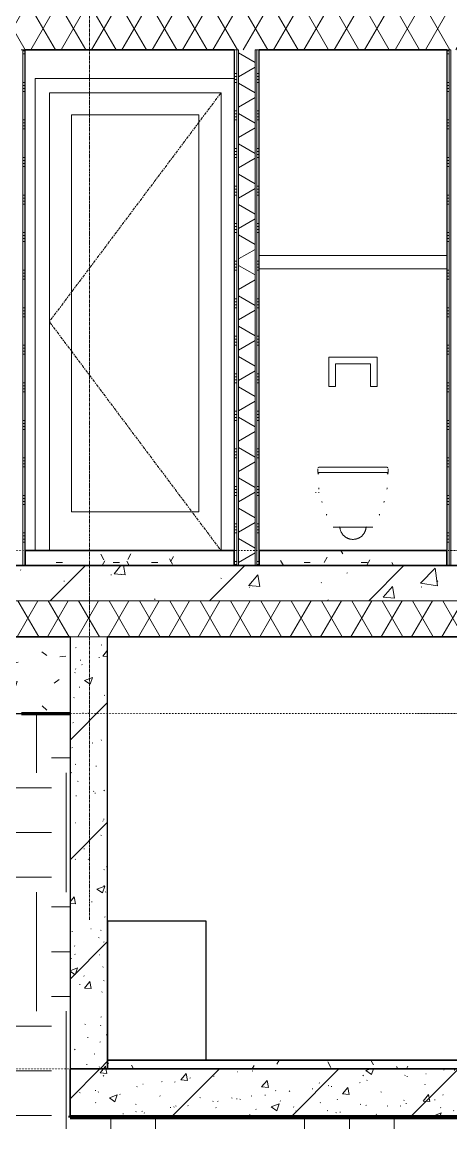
# Model space of a CAD drawing. Header units: millimetres. Extents: x -9622 to 8910, y -3000 to 10688.
# Drawn here: x -1425 to 859, y -3000 to 2895 of the extents above; entities that cross this region are included whole.
import ezdxf

# ---------------------------------------------------------------- set-up
doc = ezdxf.new("R2010")
doc.units = ezdxf.units.MM
for name, pattern in [('Centre', [31.75, 6.35, -4.7625, 15.875, -4.7625]), ('Dash dot', [15.875, 6.35, -4.7625, 0, -4.7625]), ('grid', [24, 15, -3, 3, -3]), ('IMPORT-HIDDEN _2_', [25, 12.5, -12.5])]:
    doc.linetypes.add(name, pattern=pattern)
for name, color, linetype, lineweight in [('A-DOOR', 31, 'Continuous', 9), ('A-DOOR-FRAM', 31, 'Continuous', 9), ('A-FLOR', 192, 'Continuous', 9), ('A-FLOR-LEVL', 51, 'Continuous', 9), ('A-FLOR-MCUT', 51, 'Continuous', 9), ('A-FLOR-PATT', 8, 'Continuous', 35), ('A-GENM', 13, 'Continuous', 9), ('A-WALL', 113, 'Continuous', 9), ('A-WALL-PATT', 111, 'Continuous', 25), ('C-BLDG-PADS', 91, 'Continuous', 9), ('C-TOPO', 7, 'Continuous', 9), ('I-WALL', 2, 'Continuous', 9), ('kaart_114279_503471_50_dwg', 8, 'Continuous', 9), ('P-SANR-FIXT', 6, 'Continuous', 9), ('PAND', 1, 'Continuous', 9), ('PERCEEL', 250, 'Continuous', 9), ('RASTERVERDELING', 55, 'IMPORT-HIDDEN _2_', 9), ('S-FNDN', 32, 'Continuous', 9), ('S-GRID', 1, 'Continuous', 9), ('WEG', 55, 'Continuous', 9)]:
    doc.layers.add(name, color=color, linetype=linetype, lineweight=lineweight)
pattern_1 = [(180, (-162.76, 1373.5), (-4e-13, -200), []), (180, (-162.76, 1389.5), (-4e-13, -200), []), (180, (-162.76, 1405.5), (-4e-13, -200), []), (180, (-162.76, 1421.5), (-4e-13, -200), [])]
pattern_2 = [(0, (-635.1, 2150), (635, 635), [635, -635]), (0, (-635.1, 2388.1), (635, 635), [635, -635]), (0, (-635.1, 2626.25), (635, 635), [635, -635]), (90, (-555.7, 2705.6), (-635, 635), [635, -635]), (90, (-317.6, 2705.6), (-635, 635), [635, -635]), (90, (-79.47, 2705.6), (-635, 635), [635, -635])]
pattern_3 = [(0, (-635.09, 2150), (406.4, 101.6), [33.528, -271.272, 33.528, -271.272, -1625.6]), (0, (-635.09, 2150), (406.4, 101.6), [-609.6, 33.528, -576.072, 33.528, -271.272, -711.2]), (0, (-635.09, 2150), (406.4, 101.6), [-1524, 33.528, -169.672, 33.528, -474.472]), (120, (-482.69, 2200.8), (-291.1882, 301.1527), [33.528, -271.272, 33.528, -271.272, -1625.6]), (120, (-482.69, 2200.8), (-291.1882, 301.1527), [-609.6, 33.528, -576.072, 33.528, -271.272, -711.2]), (120, (-482.69, 2200.8), (-291.1882, 301.1527), [-1524, 33.528, -169.672, 33.528, -474.472]), (240, (-431.89, 2404), (-115.2118, -402.7527), [33.528, -271.272, 33.528, -271.272, -1625.6]), (240, (-431.89, 2404), (-115.2118, -402.7527), [-609.6, 33.528, -576.072, 33.528, -271.272, -711.2]), (240, (-431.89, 2404), (-115.2118, -402.7527), [-1524, 33.528, -169.672, 33.528, -474.472])]

# ---------------------------------------------------------------- blocks, each defined once
blk = doc.blocks.new('Doors-Supa_Doors-100_Glass - 36 x 96-1442047-D-D')
at = {"layer": 'A-DOOR', "linetype": 'Centre'}
for p, q in [((-1280, 1299.2), (-365.6, 2518.4)), ((-365.6, 80), (-1280, 1299.2))]:
    blk.add_line(p, q, dxfattribs=at)
at = {"layer": 'A-DOOR'}
for p, q in [((-1162.5, 2400.9), (-483, 2400.9)), ((-1162.5, 286.4), (-1162.5, 2400.9)), ((-483, 2400.9), (-483, 286.4)), ((-483, 286.4), (-1162.5, 286.4))]:
    blk.add_line(p, q, dxfattribs=at)
at = {"layer": 'A-DOOR-FRAM'}
for p, q in [((-294.8, 2594.6), (-1356.2, 2594.6)), ((-1356.2, 2594.6), (-1356.2, 80)), ((-1280, 2518.4), (-365.6, 2518.4)), ((-1280, 80), (-1280, 2518.4)), ((-365.6, 2518.4), (-365.6, 80))]:
    blk.add_line(p, q, dxfattribs=at)
blk = doc.blocks.new('S4R_Geberit_Reservoir_Duofix_Wall-WC_UP320 - S4R_Geberit_Reservoir_Duofix_Wall-WC_UP320-476153-D-D')
at = {"layer": 'P-SANR-FIXT'}
for p, q in [((208.5, 1110.4), (208.5, 953.3)), ((337.2, 1110.4), (208.5, 1110.4)), ((243.5, 953.3), (243.5, 1075.4)), ((243.5, 1075.4), (337.2, 1075.4)), ((465.9, 1110.4), (337.2, 1110.4)), ((337.2, 1075.4), (430.9, 1075.4)), ((430.9, 1075.4), (430.9, 953.3)), ((465.9, 953.3), (465.9, 1110.4)), ((208.5, 953.3), (243.5, 953.3)), ((430.9, 953.3), (465.9, 953.3))]:
    blk.add_line(p, q, dxfattribs=at)
at = {"layer": 'P-SANR-FIXT', "flags": 128}
for points in [[(139.7, 390.3), (139.7, 389.9), (139.7, 389.6), (139.7, 389.3), (139.7, 389), (139.7, 388.7), (139.7, 388.5), (139.7, 388.2), (139.7, 388), (139.7, 387.9), (139.7, 387.8), (139.7, 387.7), (139.7, 387.6), (139.7, 387.6), (139.7, 387.5)], [(154.7, 390.3), (154.7, 389.9), (154.7, 389.6), (154.7, 389.3), (154.7, 389), (154.7, 388.7), (154.7, 388.5), (154.7, 388.2), (154.7, 388), (154.7, 387.9), (154.7, 387.8), (154.7, 387.7), (154.7, 387.6), (154.7, 387.6), (154.7, 387.5)]]:
    blk.add_lwpolyline(points, dxfattribs=at)
blk = doc.blocks.new('kaart_114279_503471_50_dwg-1497297-D-D')
at = {"layer": 'PAND', "flags": 128}
for points in [[(238, 0), (-5192.5, 0), (-5674.8, 0), (-5357.7, 0), (-6087.7, 0)], [(-6087.7, 0), (-3325, 0), (-3339, 0), (-2416.9, 0), (-260.1, 0), (743.5, 0), (-2231.9, 0), (238, 0)], [(-1512.8, 0), (2958.1, 0), (3020.7, 0)]]:
    blk.add_lwpolyline(points, dxfattribs=at)
blk.add_lwpolyline([(1381.3, 0), (1851.4, 0), (-2927.9, 0), (-3816.9, 0), (-706.7, 0), (-1034.6, 0), (2946.6, 0), (4447.9, 0), (5199.7, 0)], close=True, dxfattribs=at)
at = {"layer": 'PERCEEL'}
for p, q in [((-6087.7, 0), (-914.9, 0)), ((7724, 0), (-4865.3, 0))]:
    blk.add_line(p, q, dxfattribs=at)
at = {"layer": 'PERCEEL', "flags": 128}
for points in [[(-6087.7, 0), (-4865.3, 0), (7724, 0)], [(-914.9, 0), (2666, 0), (2511.3, 0), (3449.4, 0), (-4252.2, 0), (-5032.9, 0), (-5192.5, 0), (-5674.8, 0), (-5357.7, 0), (-6087.7, 0)], [(7724, 0), (4718.9, 0), (4772.2, 0), (-1099.5, 0), (-3825.3, 0), (-3722.3, 0), (-6087.7, 0)], [(-6087.7, 0), (-4252.2, 0), (3449.4, 0), (7724, 0)], [(-4865.3, 0), (-4466.1, 0), (-3825.3, 0), (-1099.5, 0), (4772.2, 0), (5291, 0), (7724, 0)], [(7724, 0), (2666, 0), (-914.9, 0), (7724, 0)]]:
    blk.add_lwpolyline(points, dxfattribs=at)
at = {"layer": 'RASTERVERDELING'}
blk.add_line((-6087.7, 0), (7724, 0), dxfattribs=at)
at = {"layer": 'WEG'}
for p, q in [((7724, 0), (-6087.7, 0)), ((-6087.7, 0), (7724, 0))]:
    blk.add_line(p, q, dxfattribs=at)
blk = doc.blocks.new('boekenkast1 - boekenkast-2119078-D-D')
at = {"layer": 'A-WALL'}
for p, q in [((-162.8, 1652.2), (837.2, 1652.2)), ((837.2, 1580), (-162.8, 1580))]:
    blk.add_line(p, q, dxfattribs=at)
blk = doc.blocks.new('S4R_Villeroy_Toilet_Subway_2 - Subway 2_0-2119912-D-D')
at = {"layer": 'P-SANR-FIXT'}
for p, q in [((149.7, 515), (149.7, 495)), ((149.7, 495), (524.7, 495)), ((159.7, 525), (165.8, 525)), ((508.7, 525), (514.7, 525)), ((524.7, 495), (524.7, 515)), ((442.7, 205), (231.8, 205)), ((267.2, 209.7), (267.2, 209.8)), ((407.2, 209.7), (407.2, 209.7))]:
    blk.add_line(p, q, dxfattribs=at)
at = {"layer": 'P-SANR-FIXT', "flags": 128}
for points in [[(514.7, 525), (514.6, 525), (514.2, 525), (513.5, 525), (512.5, 525), (511.2, 525), (509.7, 525), (507.8, 525), (505.7, 525), (503.4, 525), (500.7, 525), (497.8, 525), (494.7, 525), (491.3, 525), (487.6, 525), (483.7, 525), (479.6, 525), (475.3, 525), (470.7, 525), (465.9, 525), (460.9, 525), (455.7, 525), (450.3, 525), (444.8, 525), (439, 525), (433.1, 525), (427.1, 525), (420.9, 525), (414.6, 525), (408.1, 525), (401.6, 525), (394.9, 525), (388.1, 525), (381.3, 525), (374.4, 525), (367.4, 525), (360.4, 525), (353.3, 525), (346.3, 525), (339.2, 525), (332.1, 525), (325, 525), (317.9, 525), (310.9, 525), (303.9, 525), (296.9, 525), (290, 525), (283.2, 525), (276.5, 525), (269.9, 525), (263.4, 525), (257, 525), (250.7, 525), (244.6, 525), (238.6, 525), (232.8, 525), (227.1, 525), (221.6, 525), (216.4, 525), (211.3, 525), (206.4, 525), (201.7, 525), (197.2, 525), (192.9, 525), (188.9, 525), (185.1, 525), (181.6, 525), (178.3, 525), (175.3, 525), (172.5, 525), (170, 525), (167.8, 525), (165.8, 525), (164.1, 525), (162.7, 525), (161.5, 525), (160.7, 525), (160.1, 525), (159.8, 525), (159.7, 525)], [(514.7, 495), (514.6, 495), (514.2, 495), (513.5, 495), (512.5, 495), (511.2, 495), (509.7, 495), (507.8, 495), (505.7, 495), (503.4, 495), (500.7, 495), (497.8, 495), (494.7, 495), (491.3, 495), (487.6, 495), (483.7, 495), (479.6, 495), (475.3, 495), (470.7, 495), (465.9, 495), (460.9, 495), (455.7, 495), (450.3, 495), (444.8, 495), (439, 495), (433.1, 495), (427.1, 495), (420.9, 495), (414.6, 495), (408.1, 495), (401.6, 495), (394.9, 495), (388.1, 495), (381.3, 495), (374.4, 495), (367.4, 495), (360.4, 495), (353.3, 495), (346.3, 495), (339.2, 495), (332.1, 495), (325, 495), (317.9, 495), (310.9, 495), (303.9, 495), (296.9, 495), (290, 495), (283.2, 495), (276.5, 495), (269.9, 495), (263.4, 495), (257, 495), (250.7, 495), (244.6, 495), (238.6, 495), (232.8, 495), (227.1, 495), (221.7, 495), (216.4, 495), (211.3, 495), (206.4, 495), (201.7, 495), (197.2, 495), (192.9, 495), (188.9, 495), (185.1, 495), (181.6, 495), (178.3, 495), (175.3, 495), (172.5, 495), (170, 495), (167.8, 495), (165.8, 495), (164.1, 495), (162.7, 495), (161.5, 495), (160.7, 495), (160.1, 495), (159.8, 495), (159.7, 495)], [(267.2, 210.6), (267.2, 210.3), (267.2, 210), (267.2, 209.8), (267.2, 209.7), (267.2, 209.7)], [(407, 204.1), (406.7, 201.3), (406.3, 198.5), (405.8, 195.7), (405.2, 193), (404.5, 190.3), (403.7, 187.6), (402.8, 185), (401.7, 182.4), (400.6, 179.8), (399.3, 177.3), (398, 174.9), (396.6, 172.5), (395, 170.1), (393.4, 167.8), (391.7, 165.6), (389.9, 163.5), (388, 161.4), (386, 159.4), (384, 157.5), (381.8, 155.7), (379.6, 154), (377.4, 152.3), (375.1, 150.7), (372.7, 149.3), (370.2, 147.9), (367.7, 146.6), (365.2, 145.5), (362.6, 144.4), (360, 143.4), (357.3, 142.6), (354.6, 141.8), (351.9, 141.2), (349.1, 140.7), (346.4, 140.2), (343.6, 139.9), (340.8, 139.7), (338, 139.7), (335.2, 139.7), (332.4, 139.8), (329.6, 140.1), (326.8, 140.4), (324.1, 140.9), (321.3, 141.5), (318.6, 142.2), (315.9, 143), (313.3, 143.9), (310.7, 144.9), (308.1, 146), (305.6, 147.2), (303.1, 148.5), (300.7, 149.9), (298.3, 151.4), (296, 153.1), (293.8, 154.7), (291.7, 156.5), (289.6, 158.4), (287.6, 160.3), (285.6, 162.4), (283.8, 164.5), (282, 166.6), (280.3, 168.9), (278.8, 171.2), (277.3, 173.6), (275.9, 176), (274.6, 178.5), (273.4, 181), (272.3, 183.6), (271.3, 186.2), (270.4, 188.9), (269.6, 191.5), (269, 194.3), (268.4, 197), (267.9, 199.8), (267.6, 202.5), (267.4, 205)], [(407.2, 209.7), (407.2, 209.8), (407.2, 209.9), (407.2, 210.1), (407.2, 210.4)]]:
    blk.add_lwpolyline(points, dxfattribs=at)
at = {"layer": 'P-SANR-FIXT'}
for centre, radius, start, end in [((159.7, 485), 10, 90, 167.61779), ((159.7, 515), 10, 120, 150), ((159.7, 515), 10, 90, 105), ((514.7, 515), 10, 75, 90), ((514.7, 485), 10, 12.38221, 90), ((514.7, 515), 10, 30, 60), ((685.7, 490.1), 536, 188.20957, 188.82567), ((-11.2, 490.1), 536, 351.17433, 351.79043), ((685.7, 490.1), 536, 196.03167, 196.73491), ((-11.2, 490.1), 536, 343.26509, 344.04604), ((685.7, 490.1), 536, 203.86321, 204.4793), ((-11.2, 490.1), 536, 335.52069, 336.1368)]:
    blk.add_arc(centre, radius, start, end, dxfattribs=at)
blk = doc.blocks.new('EA_Boiler_stiebel_eltron_WPL09ACSclassiscompactset - EA_Boiler_stiebel_eltron_WPL09ACSclassiscompactset-457576-D-D')
at = {"layer": 'A-GENM', "lineweight": 25}
for p, q in [((-445.5, -1893.5), (-969.5, -1893.5)), ((-969.5, -1893.5), (-969.5, -2633.5)), ((-445.5, -2633.5), (-445.5, -1893.5)), ((-969.5, -2633.5), (-445.5, -2633.5))]:
    blk.add_line(p, q, dxfattribs=at)

msp = doc.modelspace()

# ---------------------------------------------------------------- hatches: boundary and pattern name
at = {"layer": 'A-FLOR-PATT', "lineweight": 9}
h = msp.add_hatch(dxfattribs=at)
h.set_pattern_fill('FP_1', color=256, angle=-210, style=0, pattern_type=2)
h.set_pattern_definition([(240, (-262.75, 3000), (121.2436, -70), []), (300, (-262.75, 3000), (121.2436, 70), [])])
h.paths.add_polyline_path([(-5019.2, 2747), (4493.7, 2747), (4493.7, 2982), (-5019.2, 2982), (-5019.2, 2768.6)])
h = msp.add_hatch(dxfattribs=at)
h.set_pattern_fill('FP_31', color=256, style=0, pattern_type=2)
h.set_pattern_definition(pattern_3)
h.paths.add_polyline_path([(-4702.9, 0), (-4702.9, 80), (-4762.7, 80), (-4762.7, 0)])
h.paths.add_polyline_path([(-908.3, 0), (-294.8, 0), (-294.8, 80), (-1409, 80), (-1409, 0), (-1339.9, 0)])
h.paths.add_polyline_path([(-4682.7, 0), (-4242.9, 0), (-4242.9, 80), (-4682.7, 80), (-4682.7, 2)])
h.paths.add_polyline_path([(-162.8, 0), (837.2, 0), (837.2, 80), (-162.8, 80), (-162.8, 17.7)])
h.paths.add_polyline_path([(-1623.8, 0), (-1623.8, 80), (-2336.7, 80), (-2336.7, 0), (-1771.5, 0)])
h.paths.add_polyline_path([(4189.2, 0), (4237.2, 1), (4237.2, 80), (1907.2, 80), (1907.2, 0), (4189.2, 1)])
h.paths.add_polyline_path([(-4222.7, 0), (-4012.8, 0), (-4012.8, 80), (-4222.7, 80), (-4222.7, 13.4)])
h.paths.add_polyline_path([(-2447.8, 0), (-2447.8, 80), (-3901.7, 80), (-3901.7, 0), (-2472.9, 0)])
h = msp.add_hatch(dxfattribs=at)
h.set_pattern_fill('FP_9', color=256, style=0, pattern_type=2)
h.set_pattern_definition([(45, (-635.1, 2150), (-424.264, 424.264), []), (50, (-635.1, 2150), (717.26, -62.75), [75, -825]), (355, (-635.1, 2150), (-138.75, 752.19), [60, -660]), (100.451, (-575.3, 2144.8), (578.514, 689.44), [63.74, -701.14]), (46.184, (-635.1, 2350), (1067.24, -165.52), [112.5, -1237.5]), (96.636, (-546.2, 2336.2), (934.66, 974.12), [95.61, -1051.71]), (351.184, (-635.1, 2350), (934.67, 974.12), [90, -990]), (21, (-535.1, 2300), (596.907, -402.62), [75, -825]), (326, (-535.1, 2300), (243.32, 725.15), [60, -660]), (71.451, (-485.35, 2266.45), (840.225, 322.525), [63.74, -701.14]), (37.5, (-635.1, 2150), (12.16, 332.894), [3.353, -648.647, 3.353, -666.647, -662.5]), (37.5, (-635.1, 2150), (12.16, 332.894), [-1322, 3.353, -659.147]), (7.5, (-635.1, 2150), (263.07, 394.412), [3.353, -378.647, 3.353, -633.647, -252.5]), (7.5, (-635.1, 2150), (263.07, 394.412), [-1019, 3.353, -249.147]), (327.5, (-858.1, 2150), (533.822, -22.555), [3.353, -246.647, 3.353, -776.647, -1035]), (327.5, (-858.1, 2150), (533.822, -22.555), [-1030, 3.353, -1031.647]), (317.5, (-958.1, 2150), (583.186, 100.105), [3.353, -321.647, 3.353, -514.647, -735]), (317.5, (-958.1, 2150), (583.186, 100.105), [-843, 3.35, -731.65]), (317.5, (-958.1, 2150), (583.186, 100.105), [3.353, -321.647, 3.353, -514.647, -735]), (317.5, (-958.1, 2150), (583.186, 100.105), [-843, 3.35, -731.65])])
h.paths.add_polyline_path([(-5019.2, -188), (969.2, -188), (969.2, 0), (-5019.2, 0)])
h.paths.add_polyline_path([(4493.7, -188), (4493.7, 0), (4165.2, -1), (4165.2, -188), (4271.1, -188)])
h.paths.add_polyline_path([(3503.2, -188), (3503.2, -1), (1907.2, 0), (1907.2, -188), (3407.9, -188)])
h = msp.add_hatch(dxfattribs=at)
h.set_pattern_fill('FP_8', color=256, angle=-210, style=0, pattern_type=2)
h.set_pattern_definition([(240, (-262.75, -0.0004), (121.2436, -70), []), (300, (-262.75, -0.0004), (121.2436, 70), [])])
h.paths.add_polyline_path([(-4762.8, -380), (969.2, -380), (969.2, -188), (-5019.2, -188), (-5019.2, -380)])
h.paths.add_polyline_path([(4493.7, -380), (4493.7, -188), (4165.2, -188), (4165.2, -194.3), (3503.2, -194.3), (3503.2, -188), (1907.2, -188), (1907.2, -380), (4271.1, -380)])
h = msp.add_hatch(dxfattribs=at)
h.set_pattern_fill('FP_31', color=256, style=0, pattern_type=2)
h.set_pattern_definition(pattern_3)
h.paths.add_polyline_path([(-969.5, -2680), (4037.2, -2680), (4037.2, -2633.5), (-969.5, -2633.5)])
h = msp.add_hatch(dxfattribs=at)
h.set_pattern_fill('FP_45', color=256, angle=135, style=0, pattern_type=2)
h.set_pattern_definition([(45, (-635.1, 2150), (-318.198, 318.198), []), (50, (-635.1, 2150), (430.356, -37.652), [45, -495]), (355, (-635.1, 2150), (-83.25, 451.315), [36, -396]), (100.451, (-599.23, 2146.86), (347.109, 413.66), [38.244, -420.685]), (46.184, (-635.1, 2270), (640.344, -99.314), [67.5, -742.5]), (96.636, (-581.7, 2261.7), (560.793, 584.475), [57.366, -631.03]), (351.184, (-635.1, 2270), (560.8, 584.47), [54, -594]), (21, (-575.1, 2240), (358.144, -241.572), [45, -495]), (326, (-575.1, 2240), (145.99, 435.09), [36, -396]), (71.451, (-545.25, 2219.87), (504.135, 193.515), [38.244, -420.685]), (37.5, (-635.09, 2150), (4.864, 133.1575), [3.353, -257.447, 3.353, -264.647, -265]), (37.5, (-635.09, 2150), (4.864, 133.1575), [-528.8, 3.353, -261.647]), (7.5, (-635.09, 2150), (105.2278, 157.7647), [3.353, -149.447, 3.353, -251.447, -101]), (7.5, (-635.09, 2150), (105.2278, 157.7647), [-407.6, 3.353, -97.647]), (327.5, (-724.29, 2150), (213.529, -9.022), [3.353, -96.647, 3.353, -308.647, -414]), (327.5, (-724.29, 2150), (213.529, -9.022), [-412, 3.353, -410.647]), (317.5, (-764.3, 2150), (233.2745, 40.042), [3.353, -126.647, 3.353, -203.847, -294]), (317.5, (-764.3, 2150), (233.2745, 40.042), [-337.2, 3.353, -290.647])])
h.paths.add_polyline_path([(-1169.5, -2930), (4237.2, -2930), (4237.2, -2680), (-1169.5, -2680)])
at = {"layer": 'A-WALL-PATT', "lineweight": 9}
h = msp.add_hatch(dxfattribs=at)
h.set_pattern_fill('FP_11', color=256, angle=-180, style=0, pattern_type=2)
h.set_pattern_definition([(360, (-1541, 1373.5), (4e-13, 200), []), (360, (-1541, 1357.5), (4e-13, 200), []), (360, (-1541, 1341.5), (4e-13, 200), []), (360, (-1541, 1325.5), (4e-13, 200), [])])
h.paths.add_polyline_path([(-1421.5, 0), (-1409, 0), (-1409, 2747), (-1421.5, 2747), (-1421.5, 17.7)])
h = msp.add_hatch(dxfattribs=at)
h.set_pattern_fill('FP_15', color=256, angle=180, style=0, pattern_type=2)
h.set_pattern_definition(pattern_1)
h.paths.add_polyline_path([(-294.8, 0), (-282.3, 0), (-282.3, 2747), (-294.8, 2747), (-294.8, 17.7)])
h = msp.add_hatch(dxfattribs=at)
h.set_pattern_fill('FP_16', color=256, angle=150, style=0, pattern_type=2)
h.set_pattern_definition([(150, (-162.76, 1373.5), (-70, -121.244), []), (210, (-162.76, 1373.5), (70, -121.244), [])])
h.paths.add_polyline_path([(-273.3, 0), (-184.3, 0), (-184.3, 2747), (-273.3, 2747), (-273.3, 17.7)])
h = msp.add_hatch(dxfattribs=at)
h.set_pattern_fill('FP_15', color=256, angle=180, style=0, pattern_type=2)
h.set_pattern_definition(pattern_1)
h.paths.add_polyline_path([(-175.3, 0), (-162.8, 0), (-162.8, 2747), (-175.3, 2747), (-175.3, 17.7)])
h = msp.add_hatch(dxfattribs=at)
h.set_pattern_fill('FP_13', color=256, angle=-180, style=0, pattern_type=2)
h.set_pattern_definition([(360, (837.2, 1373.5), (4e-13, 200), []), (360, (837.2, 1357.5), (4e-13, 200), []), (360, (837.2, 1341.5), (4e-13, 200), []), (360, (837.2, 1325.5), (4e-13, 200), [])])
h.paths.add_polyline_path([(837.2, 0), (849.7, 0), (849.7, 2747), (837.2, 2747), (837.2, 17.7)])
h = msp.add_hatch(dxfattribs=at)
h.set_pattern_fill('FP_10', color=256, style=0, pattern_type=2)
h.set_pattern_definition([(50, (-635.1, 2150), (728.74, -63.76), [76.2, -838.2]), (355, (-635.1, 2150), (-140.97, 764.23), [60.96, -670.56]), (100.45, (-574.36, 2144.7), (587.77, 700.47), [64.76, -712.36]), (46.184, (-635.1, 2353.2), (1084.32, -168.17), [114.3, -1257.3]), (96.636, (-544.7, 2339.2), (949.6, 989.7), [97.14, -1068.54]), (351.184, (-635.1, 2353.2), (949.62, 989.7), [91.44, -1005.84]), (21, (-533.5, 2302.4), (606.46, -409.06), [76.2, -838.2]), (326, (-533.5, 2302.4), (247.2, 736.75), [60.96, -670.56]), (71.45, (-482.95, 2268.3), (853.67, 327.69), [64.76, -712.36]), (37.5, (-635.1, 2150), (12.355, 338.22), [33.53, -628.904, 33.53, -647.19, -673.1]), (37.5, (-635.1, 2150), (12.355, 338.22), [-1343.15, 33.53, -639.57]), (7.5, (-635.1, 2150), (267.28, 400.722), [33.53, -354.584, 33.53, -613.664, -256.54]), (7.5, (-635.1, 2150), (267.28, 400.722), [-1035.304, 33.53, -223.01]), (327.5, (-861.66, 2150), (542.363, -22.915), [33.53, -220.47, 33.53, -758.95, -1051.56]), (327.5, (-861.66, 2150), (542.363, -22.915), [-1046.48, 33.53, -1018.03]), (317.5, (-963.26, 2150), (592.52, 101.71), [33.53, -296.67, 33.53, -492.76, -746.76]), (317.5, (-963.26, 2150), (592.52, 101.71), [-856.49, 33.53, -713.23])])
h.paths.add_polyline_path([(-1169.5, -788), (-1169.5, -380), (-1619.5, -380), (-1619.5, -788)])
h = msp.add_hatch(dxfattribs=at)
h.set_pattern_fill('FP_51', color=256, angle=135, style=0, pattern_type=2)
h.set_pattern_definition([(45, (-635.1, 2150), (-318.2, 318.2), []), (50, (-635.1, 2150), (430.356, -37.652), [45, -495]), (355, (-635.1, 2150), (-83.25, 451.315), [36, -396]), (100.451, (-599.23, 2146.86), (347.11, 413.66), [38.244, -420.685]), (46.184, (-635.1, 2270), (640.344, -99.314), [67.5, -742.5]), (96.636, (-581.7, 2261.7), (560.79, 584.475), [57.366, -631.03]), (351.184, (-635.1, 2270), (560.8, 584.47), [54, -594]), (21, (-575.1, 2240), (358.144, -241.572), [45, -495]), (326, (-575.1, 2240), (145.99, 435.09), [36, -396]), (71.451, (-545.25, 2219.87), (504.135, 193.515), [38.244, -420.685]), (37.5, (-635.09, 2150), (4.864, 133.1575), [3.353, -257.447, 3.353, -264.647, -265]), (37.5, (-635.09, 2150), (4.864, 133.1575), [-528.8, 3.353, -261.647]), (7.5, (-635.09, 2150), (105.228, 157.7647), [3.353, -149.447, 3.353, -251.447, -101]), (7.5, (-635.09, 2150), (105.228, 157.7647), [-407.6, 3.353, -97.647]), (327.5, (-724.29, 2150), (213.529, -9.022), [3.353, -96.647, 3.353, -308.647, -414]), (327.5, (-724.29, 2150), (213.529, -9.022), [-412, 3.353, -410.647]), (317.5, (-764.3, 2150), (233.2745, 40.042), [3.353, -126.647, 3.353, -203.847, -294]), (317.5, (-764.3, 2150), (233.2745, 40.042), [-337.2, 3.353, -290.647])])
h.paths.add_polyline_path([(-969.5, -2680), (-969.5, -380), (-1169.5, -380), (-1169.5, -2680)])
at = {"layer": 'C-TOPO'}
h = msp.add_hatch(dxfattribs=at)
h.set_pattern_fill('FP_29', color=256, style=0, pattern_type=2)
h.set_pattern_definition(pattern_2)
h.paths.add_polyline_path([(-1169.5, -3000), (-1169.5, -790.2), (-5179.2, -790.2), (-5179.2, -3000), (-1428.7, -3000)])
h = msp.add_hatch(dxfattribs=at)
h.set_pattern_fill('FP_29', color=256, style=0, pattern_type=2)
h.set_pattern_definition(pattern_2)
h.paths.add_polyline_path([(818.2, -3000), (4237.2, -3000), (4237.2, -2940.2), (-1169.5, -2940.2), (-1169.5, -3000)])

# ---------------------------------------------------------------- linework, layer by layer
at = {"layer": 'A-FLOR', "lineweight": 35}
for p, q in [((-1409, 2747), (-294.8, 2747)), ((-162.8, 2747), (837.2, 2747)), ((-294.8, 80), (-1409, 80)), ((-1409, 80), (-1409, 0)), ((-294.8, 0), (-294.8, 80)), ((837.2, 80), (-162.8, 80)), ((-162.8, 80), (-162.8, 0)), ((837.2, 0), (837.2, 80)), ((969.2, 0), (-1512.8, 0)), ((-4762.8, -380), (-1169.5, -380)), ((-969.5, -380), (969.2, -380)), ((4037.2, -2633.5), (-969.5, -2633.5)), ((-969.5, -2633.5), (-969.5, -2680)), ((4237.2, -2680), (-1169.5, -2680)), ((-1169.5, -2680), (-1169.5, -2930)), ((-1169.5, -2930), (4237.2, -2930))]:
    msp.add_line(p, q, dxfattribs=at)
at = {"layer": 'A-FLOR-LEVL', "linetype": 'Dash dot'}
for p, q in [((-7542.2, 80), (8909.6, 80)), ((-7542.2, -788), (8909.6, -788)), ((-7542.2, -2680), (8909.6, -2680))]:
    msp.add_line(p, q, dxfattribs=at)
at = {"layer": 'A-FLOR-MCUT'}
msp.add_line((969.2, -188), (-5019.2, -188), dxfattribs=at)
at = {"layer": 'A-WALL'}
for p, q in [((-1409, 2747), (-1430.5, 2747)), ((-1421.5, 0), (-1421.5, 2747)), ((-273.3, 2747), (-294.8, 2747)), ((-282.3, 2747), (-282.3, 0)), ((-273.3, 2747), (-273.3, 0)), ((-184.3, 2747), (-184.3, 0)), ((-162.8, 2747), (-184.3, 2747)), ((-175.3, 2747), (-175.3, 0)), ((858.7, 2747), (837.2, 2747)), ((849.7, 0), (849.7, 2747)), ((858.7, 0), (858.7, 2747)), ((-969.5, -380), (-1169.5, -380))]:
    msp.add_line(p, q, dxfattribs=at)
at = {"layer": 'A-WALL', "lineweight": 25}
for p, q in [((-1169.5, -380), (-1169.5, -2680)), ((-969.5, -2633.5), (-969.5, -380))]:
    msp.add_line(p, q, dxfattribs=at)
at = {"layer": 'C-BLDG-PADS', "lineweight": 18}
for p, q in [((-5179.2, -790), (-1169.5, -790)), ((4237.2, -2938), (-1169.5, -2938)), ((-1169.5, -2938), (-1169.5, -2940)), ((-1169.5, -2940), (4237.2, -2940))]:
    msp.add_line(p, q, dxfattribs=at)
at = {"layer": 'C-TOPO', "lineweight": 70}
for p, q in [((-1169.5, -790.2), (-1428.7, -790.2)), ((-1169.5, -2940.2), (-1169.5, -2930)), ((-1169.5, -2940.2), (-1169.5, -2930)), ((-1169.5, -2940.2), (-1169.5, -2930)), ((-1169.5, -2940.2), (-1169.5, -2930)), ((-1169.5, -2940.2), (-1169.5, -2930)), ((-1169.5, -2940.2), (-1169.5, -2930)), ((-1169.5, -2940.2), (-1169.5, -2930)), ((-1169.5, -2940.2), (1618.8, -2940.2))]:
    msp.add_line(p, q, dxfattribs=at)
at = {"layer": 'C-TOPO'}
for p, q in [((-1428.7, -790.2), (-1169.5, -790.2)), ((-1356.3, -790.2), (-1356.3, -788)), ((-1356.3, -790.2), (-1356.3, -788)), ((-1192.8, -790.2), (-1192.8, -788)), ((-1192.8, -790.2), (-1192.8, -788)), ((-1192.8, -790.2), (-1192.8, -788)), ((-1192.8, -790.2), (-1192.8, -788)), ((-1169.5, -2940.2), (-1169.5, -2930)), ((-1169.5, -2940.2), (-1169.5, -2930)), ((-1169.5, -2940.2), (-1169.5, -2930)), ((-1169.5, -2940.2), (-1169.5, -2930)), ((-1169.5, -2940.2), (-1169.5, -2930)), ((-1169.5, -2940.2), (-1169.5, -2930)), ((-1169.5, -2940.2), (-1169.5, -2930)), ((1618.8, -2940.2), (-1169.5, -2940.2))]:
    msp.add_line(p, q, dxfattribs=at)
at = {"layer": 'I-WALL', "lineweight": 25}
for p, q in [((-1409, 80), (-1409, 2747)), ((-294.8, 2747), (-294.8, 80)), ((-162.8, 80), (-162.8, 2747)), ((837.2, 2747), (837.2, 80))]:
    msp.add_line(p, q, dxfattribs=at)
at = {"layer": 'S-FNDN', "lineweight": 25}
msp.add_line((-1619.5, -788), (-1169.5, -788), dxfattribs=at)
at = {"layer": 'S-GRID', "linetype": 'grid'}
msp.add_line((-1066.3, -1885.9), (-1066.3, 10087.6), dxfattribs=at)

# ---------------------------------------------------------------- block references
at = {"layer": 'A-DOOR'}
msp.add_blockref('Doors-Supa_Doors-100_Glass - 36 x 96-1442047-D-D', (0, 0), dxfattribs=at)
at = {"layer": 'A-GENM'}
msp.add_blockref('EA_Boiler_stiebel_eltron_WPL09ACSclassiscompactset - EA_Boiler_stiebel_eltron_WPL09ACSclassiscompactset-457576-D-D', (0, 0), dxfattribs=at)
at = {"layer": 'A-WALL'}
msp.add_blockref('boekenkast1 - boekenkast-2119078-D-D', (0, 0), dxfattribs=at)
at = {"layer": 'kaart_114279_503471_50_dwg', "color": 92}
msp.add_blockref('kaart_114279_503471_50_dwg-1497297-D-D', (0, 0), dxfattribs=at)
at = {"layer": 'P-SANR-FIXT'}
for name in ['S4R_Geberit_Reservoir_Duofix_Wall-WC_UP320 - S4R_Geberit_Reservoir_Duofix_Wall-WC_UP320-476153-D-D', 'S4R_Villeroy_Toilet_Subway_2 - Subway 2_0-2119912-D-D']:
    msp.add_blockref(name, (0, 0), dxfattribs=at)

doc.saveas('drawing.dxf')
